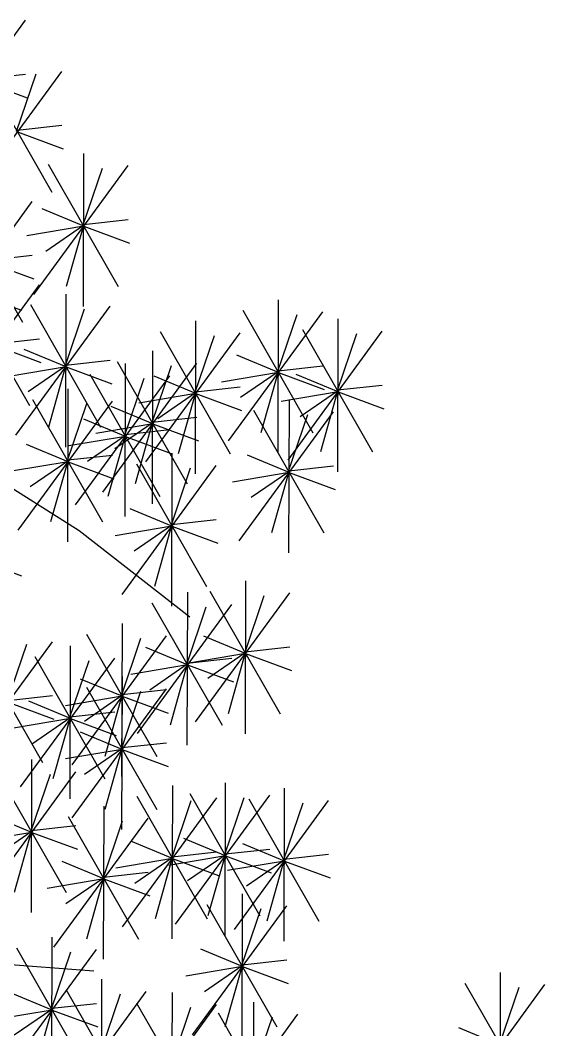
# Model space of a CAD drawing. Extents: x -7.7 to -1.9, y -1 to 11.
# Drawn here: x -3.876 to -2.173, y 6.242 to 9.516 of the extents above; entities that cross this region are included whole.
import ezdxf

# ---------------------------------------------------------------- set-up
doc = ezdxf.new("R2010")
doc.units = 0
doc.header["$MEASUREMENT"] = 0
doc.layers.get('0').update_dxf_attribs({"linetype": 'CONTINUOUS'})
doc.layers.add('01', color=1, linetype='CONTINUOUS')

msp = doc.modelspace()

# ---------------------------------------------------------------- linework, layer by layer
for p, q in [((-4.1645, 9.0981), (-3.8585, 9.5163)), ((-4.0471, 8.9321), (-3.7411, 9.3504)), ((-4.0036, 9.3256), (-3.8585, 9.3416)), ((-4.0006, 9.3557), (-3.773, 8.9586)), ((-3.8877, 9.155), (-3.8244, 9.3424)), ((-4.0023, 9.3198), (-3.8536, 9.2649)), ((-3.8862, 9.1596), (-3.7411, 9.1757)), ((-3.8849, 9.1538), (-3.7362, 9.0989)), ((-3.6703, 9.0843), (-3.6716, 8.588)), ((-3.8319, 8.6263), (-3.5259, 9.0446)), ((-3.7854, 9.0499), (-3.5577, 8.6528)), ((-3.6725, 8.8492), (-3.6091, 9.0366)), ((-4.1428, 8.5104), (-3.8368, 8.9287)), ((-4.0963, 8.934), (-3.8687, 8.5369)), ((-3.6696, 8.8481), (-3.8049, 8.9043)), ((-3.6696, 8.8481), (-3.8539, 8.8169)), ((-3.6709, 8.8503), (-3.7927, 8.7666)), ((-3.6709, 8.8503), (-3.7266, 8.6528)), ((-3.6709, 8.8538), (-3.5259, 8.8699)), ((-3.6696, 8.8481), (-3.521, 8.7931)), ((-3.9819, 8.7379), (-3.8368, 8.754)), ((-3.9806, 8.7322), (-3.832, 8.6772)), ((-4.1197, 8.2399), (-3.8136, 8.6581)), ((-4.0731, 8.6634), (-3.8455, 8.2663)), ((-4.0206, 8.6304), (-3.8719, 8.5755)), ((-3.728, 8.6284), (-3.7293, 8.132)), ((-3.8896, 8.1704), (-3.5836, 8.5886)), ((-3.843, 8.5939), (-3.6154, 8.1968)), ((-3.7302, 8.3933), (-3.6668, 8.5807)), ((-3.0386, 8.61), (-3.0399, 8.1137)), ((-3.2002, 8.1521), (-2.8942, 8.5703)), ((-3.1537, 8.5756), (-2.926, 8.1785)), ((-3.0408, 8.375), (-2.9774, 8.5624)), ((-2.8451, 8.5477), (-2.8464, 8.0514)), ((-3.3068, 8.5417), (-3.3081, 8.0454)), ((-2.9602, 8.5133), (-2.7325, 8.1162)), ((-3.9587, 8.4674), (-3.8136, 8.4834)), ((-3.4683, 8.0837), (-3.1623, 8.502)), ((-3.4218, 8.5073), (-3.1942, 8.1102)), ((-3.3089, 8.3066), (-3.2456, 8.494)), ((-3.0067, 8.0897), (-2.7007, 8.508)), ((-2.8473, 8.3126), (-2.7839, 8.5)), ((-3.9574, 8.4616), (-3.8088, 8.4067)), ((-3.7273, 8.3921), (-3.8626, 8.4483)), ((-3.4466, 8.4438), (-3.4479, 7.9475)), ((-3.0379, 8.3738), (-3.1732, 8.43)), ((-3.7273, 8.3921), (-3.9116, 8.361)), ((-3.7286, 8.3944), (-3.8504, 8.3107)), ((-3.7286, 8.3944), (-3.7843, 8.1968)), ((-3.7286, 8.3979), (-3.5836, 8.4139)), ((-3.7273, 8.3921), (-3.5787, 8.3372)), ((-3.6082, 7.9858), (-3.3022, 8.4041)), ((-3.5616, 8.4094), (-3.334, 8.0123)), ((-3.535, 8.4029), (-3.5364, 7.9066)), ((-3.4488, 8.2087), (-3.3854, 8.3961)), ((-3.0392, 8.3796), (-2.8942, 8.3956)), ((-3.6966, 7.9449), (-3.3906, 8.3632)), ((-3.6501, 8.3685), (-3.4224, 7.9714)), ((-3.5372, 8.1679), (-3.4738, 8.3553)), ((-3.3061, 8.3054), (-3.4414, 8.3617)), ((-3.0379, 8.3738), (-3.2222, 8.3427)), ((-3.0392, 8.376), (-3.161, 8.2924)), ((-3.0392, 8.376), (-3.0949, 8.1785)), ((-3.0379, 8.3738), (-2.8893, 8.3188)), ((-2.8445, 8.3114), (-2.9798, 8.3677)), ((-3.721, 8.3207), (-3.7223, 7.8244)), ((-3.3074, 8.3112), (-3.1623, 8.3272)), ((-2.8457, 8.3172), (-2.7007, 8.3332)), ((-3.836, 8.2863), (-3.6084, 7.8892)), ((-3.3061, 8.3054), (-3.4904, 8.2743)), ((-3.3074, 8.3077), (-3.4292, 8.224)), ((-3.3074, 8.3077), (-3.3631, 8.1102)), ((-3.3061, 8.3054), (-3.1574, 8.2505)), ((-2.8445, 8.3114), (-3.0287, 8.2803)), ((-3.0035, 8.2858), (-3.0049, 7.7895)), ((-2.8457, 8.3137), (-2.9675, 8.23)), ((-2.8457, 8.3137), (-2.9014, 8.1162)), ((-2.8445, 8.3114), (-2.6958, 8.2565)), ((-3.8825, 7.8628), (-3.5765, 8.281)), ((-3.7231, 8.0857), (-3.6598, 8.2731)), ((-3.4459, 8.2075), (-3.5812, 8.2638)), ((-3.1186, 8.2513), (-2.8909, 7.8543)), ((-3.5344, 8.1667), (-3.6697, 8.2229)), ((-3.4472, 8.2133), (-3.3022, 8.2293)), ((-3.1651, 7.8278), (-2.8591, 8.2461)), ((-3.0057, 8.0507), (-2.9423, 8.2381)), ((-3.4459, 8.2075), (-3.6302, 8.1764)), ((-3.4472, 8.2098), (-3.569, 8.1261)), ((-3.5357, 8.1725), (-3.3906, 8.1885)), ((-3.4472, 8.2098), (-3.5029, 8.0123)), ((-3.4459, 8.2075), (-3.2973, 8.1526)), ((-3.5344, 8.1667), (-3.7186, 8.1355)), ((-3.5357, 8.1689), (-3.6574, 8.0852)), ((-3.5357, 8.1689), (-3.5913, 7.9714)), ((-3.5344, 8.1667), (-3.3857, 8.1117)), ((-3.7203, 8.0845), (-3.8556, 8.1407)), ((-3.7216, 8.0903), (-3.5765, 8.1063)), ((-3.384, 8.1119), (-3.3853, 7.6156)), ((-3.0029, 8.0495), (-3.1382, 8.1057)), ((-3.7203, 8.0845), (-3.9046, 8.0534)), ((-3.7216, 8.0867), (-3.8434, 8.0031)), ((-3.7216, 8.0867), (-3.7773, 7.8892)), ((-3.7203, 8.0845), (-3.5716, 8.0295)), ((-3.5455, 7.6539), (-3.2395, 8.0722)), ((-3.499, 8.0775), (-3.2713, 7.6804)), ((-3.3861, 7.8768), (-3.3228, 8.0642)), ((-3.0041, 8.0553), (-2.8591, 8.0713)), ((-3.0029, 8.0495), (-3.1871, 8.0184)), ((-3.0042, 8.0518), (-3.1259, 7.9681)), ((-3.0042, 8.0518), (-3.0598, 7.8543)), ((-3.0029, 8.0495), (-2.8542, 7.9946)), ((-3.3833, 7.8756), (-3.5186, 7.9319)), ((-3.3846, 7.8814), (-3.2395, 7.8975)), ((-3.3833, 7.8756), (-3.5676, 7.8445)), ((-3.3846, 7.8779), (-3.5064, 7.7942)), ((-3.3846, 7.8779), (-3.4403, 7.6804)), ((-3.3833, 7.8756), (-3.2346, 7.8207)), ((-4.0209, 7.7699), (-3.8722, 7.7149)), ((-3.145, 7.6986), (-3.1463, 7.2023)), ((-3.3332, 7.6616), (-3.3346, 7.1653)), ((-3.26, 7.6642), (-3.0323, 7.2671)), ((-3.3065, 7.2407), (-3.0005, 7.6589)), ((-3.1471, 7.4636), (-3.0838, 7.651)), ((-3.4948, 7.2036), (-3.1888, 7.6219)), ((-3.4483, 7.6272), (-3.2206, 7.2301)), ((-3.3354, 7.4266), (-3.272, 7.614)), ((-3.5453, 7.5599), (-3.5467, 7.0636)), ((-4.0773, 7.0826), (-3.7713, 7.5009)), ((-4.0308, 7.5062), (-3.8031, 7.1091)), ((-3.7069, 7.102), (-3.4009, 7.5202)), ((-3.6604, 7.5255), (-3.4327, 7.1284)), ((-3.5475, 7.3249), (-3.4841, 7.5123)), ((-3.1443, 7.4624), (-3.2796, 7.5186)), ((-3.9179, 7.3055), (-3.8545, 7.4929)), ((-3.7137, 7.4877), (-3.715, 6.9914)), ((-3.3326, 7.4254), (-3.4679, 7.4816)), ((-3.1456, 7.4682), (-3.0005, 7.4842)), ((-3.8752, 7.0298), (-3.5692, 7.448)), ((-3.8287, 7.4533), (-3.6011, 7.0562)), ((-3.7158, 7.2527), (-3.6525, 7.4401)), ((-3.3339, 7.4312), (-3.1888, 7.4472)), ((-3.1443, 7.4624), (-3.3286, 7.4313)), ((-3.1456, 7.4646), (-3.2674, 7.381)), ((-3.1456, 7.4646), (-3.2013, 7.2671)), ((-3.1443, 7.4624), (-2.9956, 7.4074)), ((-3.3326, 7.4254), (-3.5168, 7.3942)), ((-3.3339, 7.4276), (-3.4556, 7.3439)), ((-3.3339, 7.4276), (-3.3896, 7.2301)), ((-3.3326, 7.4254), (-3.1839, 7.3704)), ((-3.5447, 7.3237), (-3.68, 7.3799)), ((-3.5454, 7.3878), (-3.5467, 6.8915)), ((-3.707, 6.9299), (-3.401, 7.3481)), ((-3.6605, 7.3534), (-3.4328, 6.9563)), ((-3.5476, 7.1528), (-3.4842, 7.3402)), ((-3.546, 7.3295), (-3.4009, 7.3455)), ((-3.9163, 7.3101), (-3.7713, 7.3262)), ((-3.9151, 7.3044), (-3.7664, 7.2494)), ((-3.713, 7.2515), (-3.8483, 7.3077)), ((-3.5447, 7.3237), (-3.7289, 7.2926)), ((-3.546, 7.326), (-3.6677, 7.2423)), ((-3.546, 7.326), (-3.6016, 7.1284)), ((-3.5447, 7.3237), (-3.396, 7.2687)), ((-3.7143, 7.2573), (-3.5692, 7.2733)), ((-3.713, 7.2515), (-3.8973, 7.2204)), ((-3.7143, 7.2537), (-3.8361, 7.1701)), ((-3.7143, 7.2537), (-3.77, 7.0562)), ((-3.713, 7.2515), (-3.5643, 7.1965)), ((-3.5447, 7.1516), (-3.68, 7.2078)), ((-3.546, 7.1574), (-3.401, 7.1734)), ((-3.5447, 7.1516), (-3.729, 7.1205)), ((-3.546, 7.1538), (-3.6678, 7.0702)), ((-3.546, 7.1538), (-3.6017, 6.9563)), ((-3.5447, 7.1516), (-3.3961, 7.0966)), ((-3.8393, 7.1188), (-3.8407, 6.6225)), ((-4.0009, 6.6609), (-3.6949, 7.0791)), ((-3.9544, 7.0844), (-3.7267, 6.6873)), ((-3.8415, 6.8838), (-3.7781, 7.0712)), ((-3.2103, 7.043), (-3.2117, 6.5467)), ((-3.382, 7.034), (-3.3833, 6.5377)), ((-3.3254, 7.0086), (-3.0977, 6.6115)), ((-3.0192, 7.0258), (-3.0205, 6.5295)), ((-3.5435, 6.5761), (-3.2375, 6.9943)), ((-3.497, 6.9996), (-3.2694, 6.6025)), ((-3.3841, 6.799), (-3.3208, 6.9864)), ((-3.3719, 6.585), (-3.0659, 7.0033)), ((-3.2125, 6.8079), (-3.1491, 6.9954)), ((-3.1808, 6.5678), (-2.8748, 6.9861)), ((-3.1343, 6.9914), (-2.9066, 6.5943)), ((-3.0214, 6.7908), (-2.958, 6.9782)), ((-3.605, 6.968), (-3.6063, 6.4717)), ((-3.8387, 6.8826), (-3.974, 6.9388)), ((-3.7666, 6.5101), (-3.4606, 6.9283)), ((-3.72, 6.9336), (-3.4924, 6.5365)), ((-3.6072, 6.733), (-3.5438, 6.9204)), ((-3.8387, 6.8826), (-4.0229, 6.8515)), ((-3.84, 6.8848), (-3.9617, 6.8012)), ((-3.84, 6.8848), (-3.8956, 6.6873)), ((-3.8399, 6.8884), (-3.6949, 6.9044)), ((-3.8387, 6.8826), (-3.69, 6.8276)), ((-3.3813, 6.7978), (-3.5166, 6.854)), ((-3.2097, 6.8068), (-3.345, 6.863)), ((-3.0186, 6.7896), (-3.1539, 6.8458)), ((-3.3826, 6.8036), (-3.2375, 6.8196)), ((-3.211, 6.8126), (-3.0659, 6.8286)), ((-3.0198, 6.7954), (-2.8748, 6.8114)), ((-3.6043, 6.7318), (-3.7396, 6.788)), ((-3.3813, 6.7978), (-3.5656, 6.7667)), ((-3.3826, 6.8), (-3.5044, 6.7164)), ((-3.3826, 6.8), (-3.4383, 6.6025)), ((-3.2097, 6.8068), (-3.3939, 6.7756)), ((-3.3813, 6.7978), (-3.2326, 6.7428)), ((-3.211, 6.809), (-3.3327, 6.7253)), ((-3.211, 6.809), (-3.2666, 6.6115)), ((-3.2097, 6.8068), (-3.061, 6.7518)), ((-3.0186, 6.7896), (-3.2028, 6.7585)), ((-3.0198, 6.7918), (-3.1416, 6.7082)), ((-3.0198, 6.7918), (-3.0755, 6.5943)), ((-3.0186, 6.7896), (-2.8699, 6.7346)), ((-3.6056, 6.7376), (-3.4606, 6.7536)), ((-3.6043, 6.7318), (-3.7886, 6.7007)), ((-3.6056, 6.734), (-3.7274, 6.6504)), ((-3.6056, 6.734), (-3.6613, 6.5365)), ((-3.6043, 6.7318), (-3.4557, 6.6768)), ((-3.1553, 6.6835), (-3.1566, 6.1872)), ((-3.2704, 6.6491), (-3.0427, 6.252)), ((-3.3169, 6.2256), (-3.0109, 6.6438)), ((-3.1575, 6.4485), (-3.0941, 6.6359)), ((-3.773, 6.5426), (-3.7743, 6.0463)), ((-3.9345, 6.0846), (-3.6285, 6.5029)), ((-3.888, 6.5082), (-3.6604, 6.1111)), ((-3.7752, 6.3075), (-3.7118, 6.4949)), ((-3.1547, 6.4473), (-3.29, 6.5035)), ((-3.1559, 6.4531), (-3.0109, 6.4691)), ((-3.1547, 6.4473), (-3.3389, 6.4162)), ((-3.1559, 6.4496), (-3.2777, 6.3659)), ((-3.1559, 6.4496), (-3.2116, 6.252)), ((-3.1547, 6.4473), (-3.006, 6.3924)), ((-2.3177, 6.4284), (-2.319, 5.9321)), ((-3.6118, 6.4061), (-3.6132, 5.9097)), ((-2.4792, 5.9704), (-2.1732, 6.3887)), ((-2.4327, 6.394), (-2.2051, 5.9969)), ((-3.7723, 6.3063), (-3.9076, 6.3626)), ((-3.7734, 5.9481), (-3.4674, 6.3663)), ((-3.7269, 6.3716), (-3.4992, 5.9746)), ((-3.614, 6.171), (-3.5506, 6.3584)), ((-3.3832, 6.3637), (-3.3845, 5.8673)), ((-2.3198, 6.1933), (-2.2565, 6.3807)), ((-3.7736, 6.3121), (-3.6285, 6.3281)), ((-3.5447, 5.9057), (-3.2387, 6.3239)), ((-3.4982, 6.3292), (-3.2706, 5.9322)), ((-3.1188, 6.3322), (-3.1202, 5.8359)), ((-3.7723, 6.3063), (-3.9566, 6.2752)), ((-3.7736, 6.3086), (-3.8954, 6.2249)), ((-3.7736, 6.3086), (-3.8293, 6.1111)), ((-3.7723, 6.3063), (-3.6236, 6.2514)), ((-3.3853, 6.1286), (-3.322, 6.316)), ((-3.2804, 5.8742), (-2.9744, 6.2925)), ((-3.2339, 6.2978), (-3.0062, 5.9007)), ((-3.121, 6.0971), (-3.0576, 6.2845)), ((-2.317, 6.1922), (-2.4523, 6.2484))]:
    msp.add_line(p, q)
at = {"layer": '01'}
for p, q in [((-4.0683, 8.1039), (-3.6842, 7.8612)), ((-3.6842, 7.8612), (-3.3254, 7.5811)), ((-3.6367, 6.4325), (-4.1279, 6.4702))]:
    msp.add_line(p, q, dxfattribs=at)

doc.saveas('drawing.dxf')
